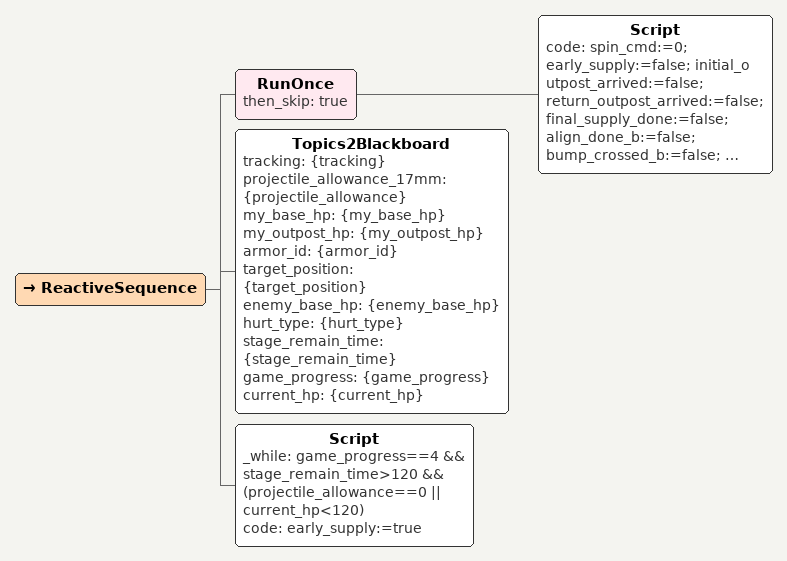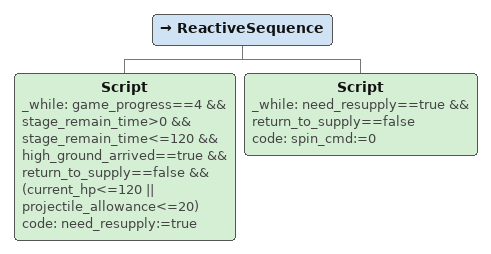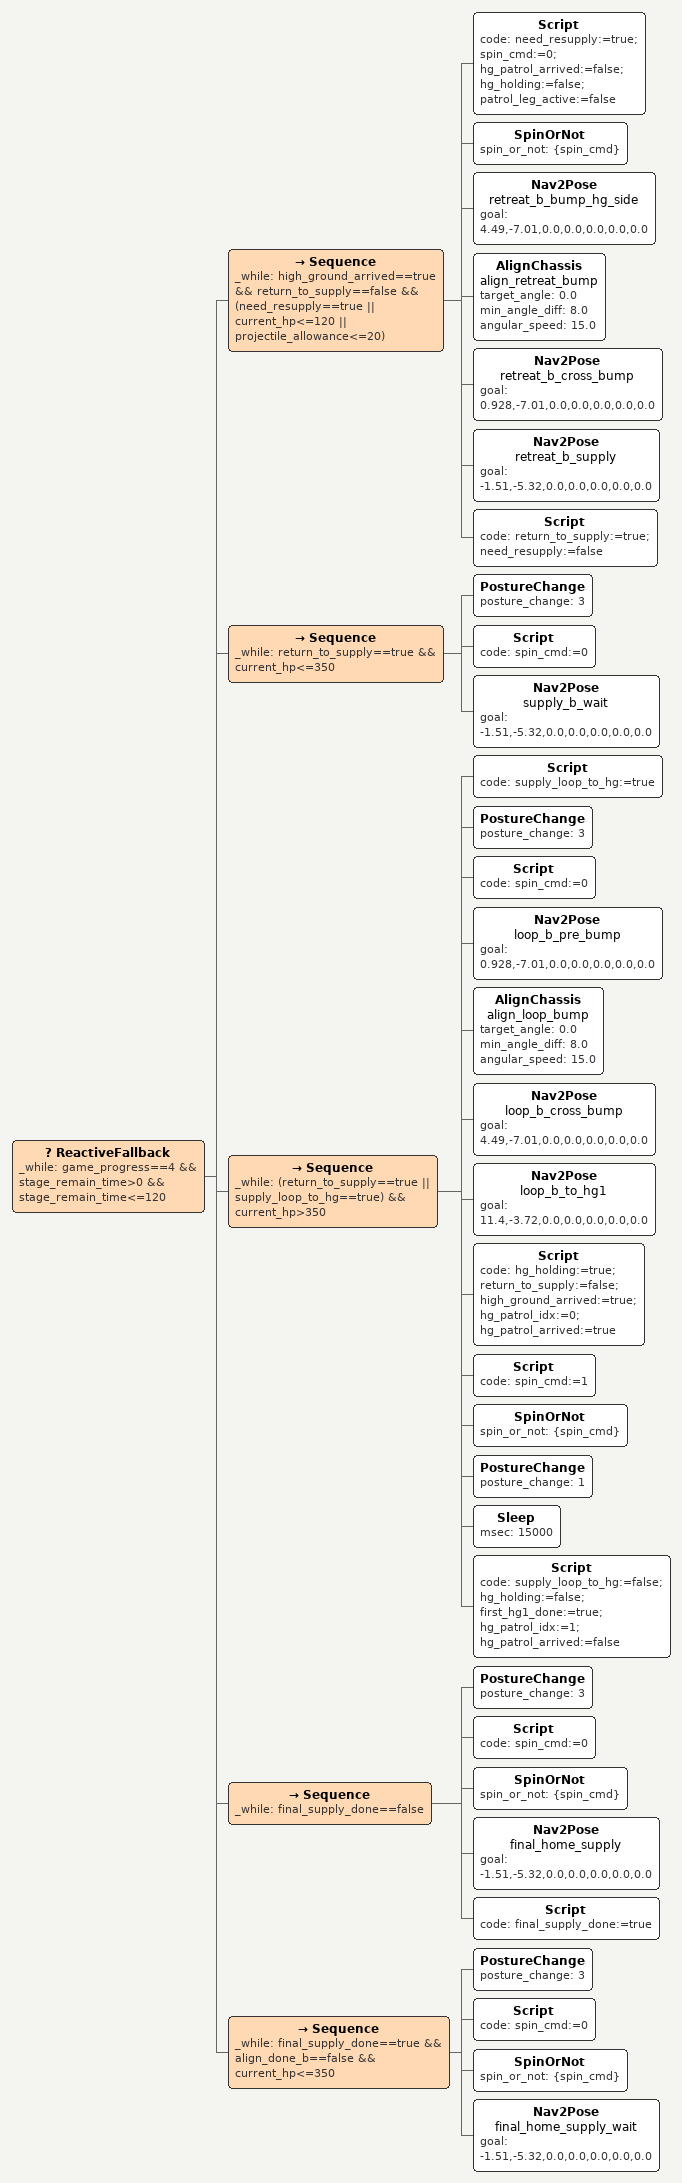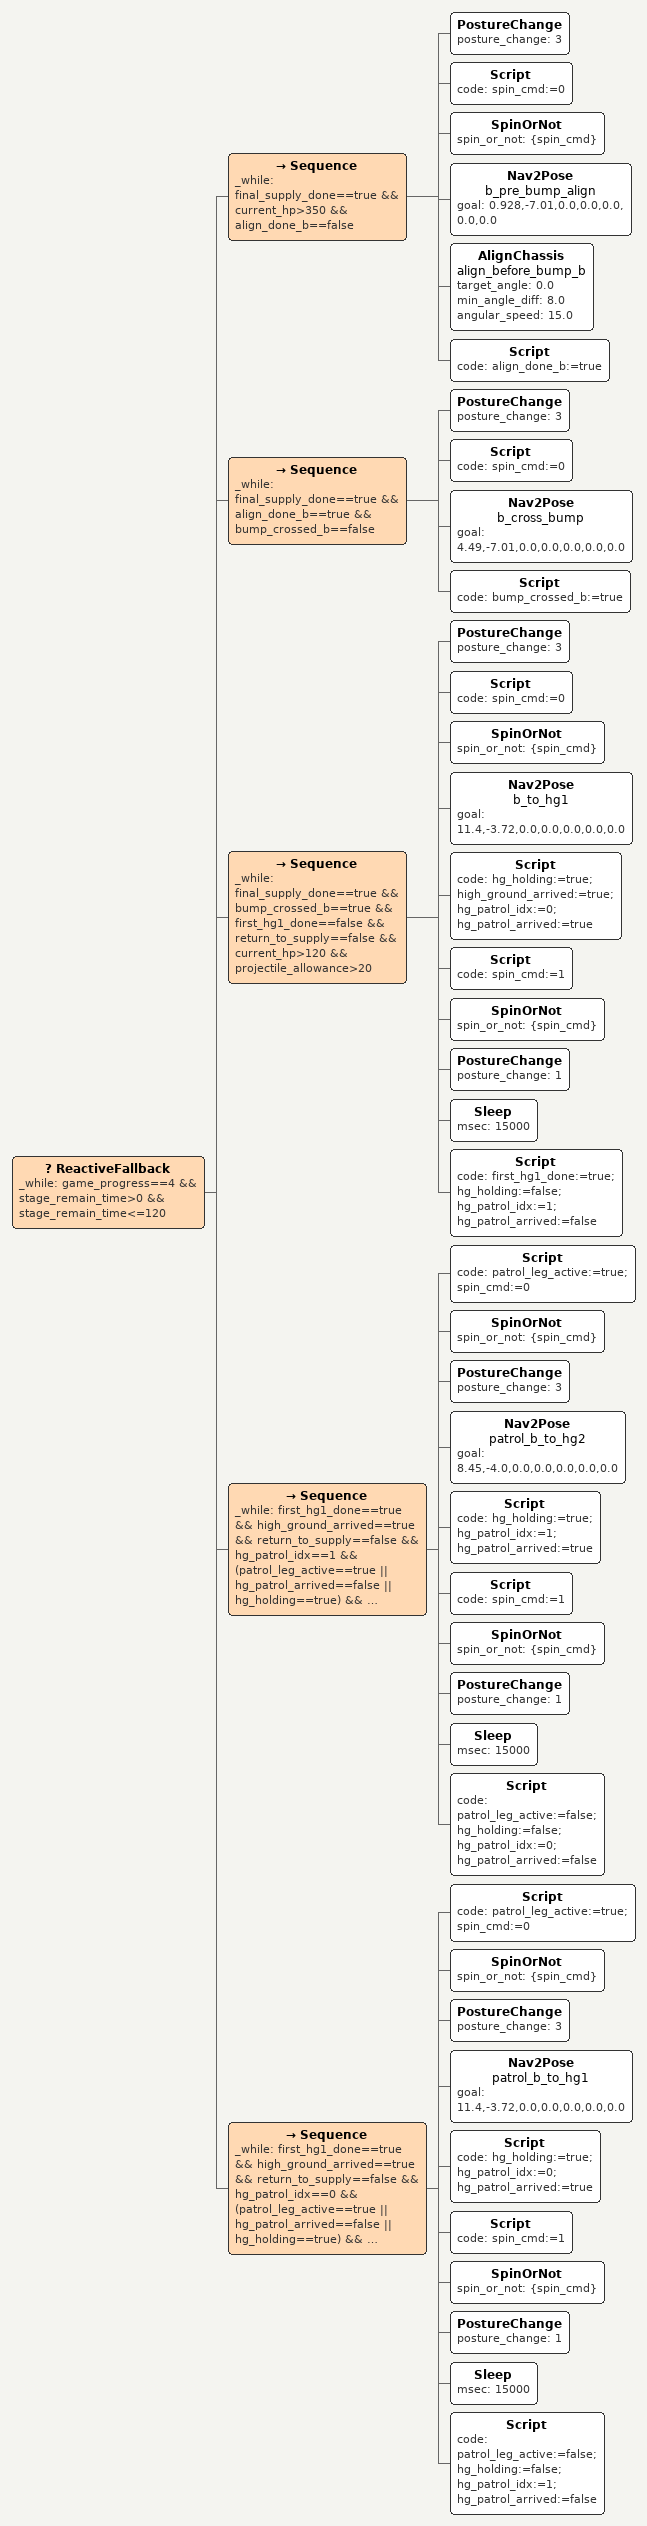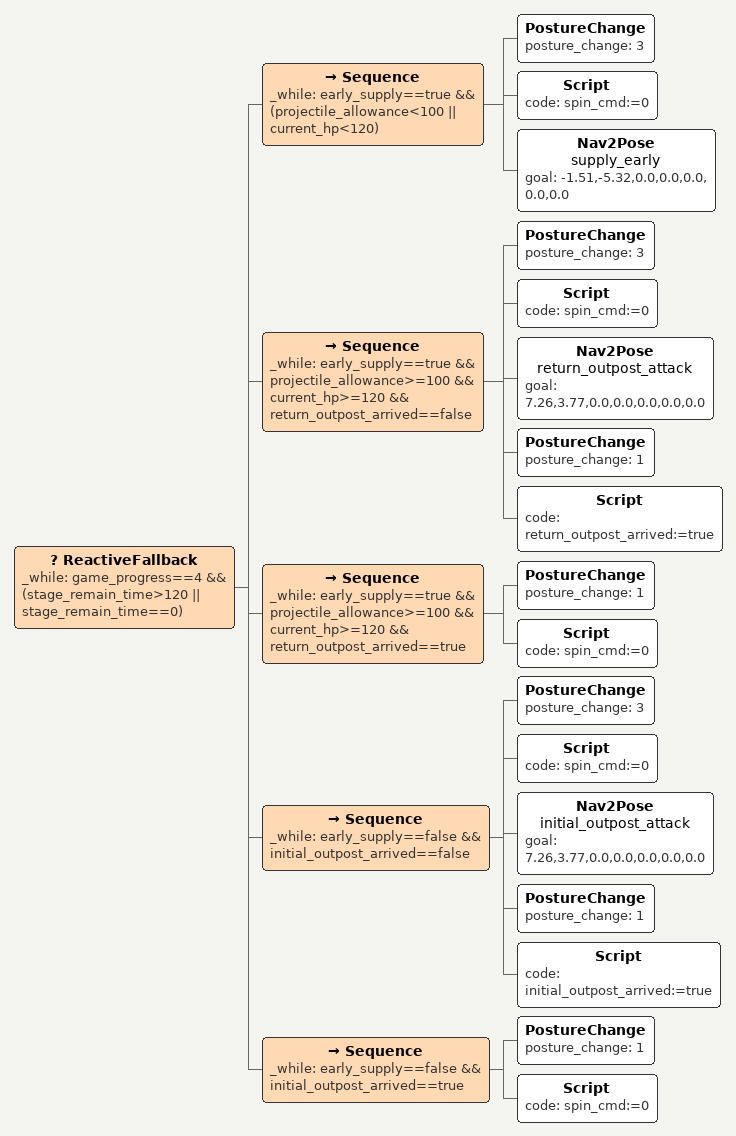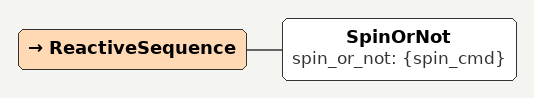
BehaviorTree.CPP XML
<ReactiveSequence>
  <RunOnce then_skip="true">
    <Script code="spin_cmd:=0;                       early_supply:=false;                       initial_outpost_arrived:=false;                       return_outpost_arrived:=false;                       final_supply_done:=false;                       align_done_b:=false;                       bump_crossed_b:=false;                       high_ground_arrived:=false;                       hg_patrol_idx:=0;                       hg_patrol_arrived:=false;                       hg_holding:=false;                       need_resupply:=false;                       return_to_supply:=false;                       supply_loop_to_hg:=false;                       first_hg1_done:=false;                       patrol_leg_active:=false"/>
  </RunOnce>

  <Topics2Blackboard tracking="{tracking}" projectile_allowance_17mm="{projectile_allowance}" my_base_hp="{my_base_hp}" my_outpost_hp="{my_outpost_hp}" armor_id="{armor_id}" target_position="{target_position}" enemy_base_hp="{enemy_base_hp}" hurt_type="{hurt_type}" stage_remain_time="{stage_remain_time}" game_progress="{game_progress}" current_hp="{current_hp}"/>

  <!-- 常规阶段锁存：弹尽或低血量 → 提前补给 -->
  <Script _while="game_progress==4 &amp;&amp; stage_remain_time>120 &amp;&amp; (projectile_allowance==0 || current_hp&lt;120)" code="early_supply:=true"/>
</ReactiveSequence>

<ReactiveSequence>
  <!-- 终局阶段锁存：高地巡逻中血/弹不足 → 需回补给 -->
  <Script _while="game_progress==4 &amp;&amp; stage_remain_time>0 &amp;&amp; stage_remain_time&lt;=120 &amp;&amp; high_ground_arrived==true &amp;&amp; return_to_supply==false &amp;&amp; (current_hp&lt;=120 || projectile_allowance&lt;=20)" code="need_resupply:=true"/>

  <Script _while="need_resupply==true &amp;&amp; return_to_supply==false" code="spin_cmd:=0"/>
</ReactiveSequence>

<ReactiveFallback _while="game_progress==4 &amp;&amp; stage_remain_time>0 &amp;&amp; stage_remain_time&lt;=120">

  <!-- B-R1) 高地巡逻中撤回补给：全程移动姿态（避免防御姿态串口延迟导致对准/过颠簸时仍为防御） -->
  <Sequence _while="high_ground_arrived==true &amp;&amp; return_to_supply==false &amp;&amp; (need_resupply==true || current_hp&lt;=120 || projectile_allowance&lt;=20)">
    <Script code="need_resupply:=true;                           spin_cmd:=0;                           hg_patrol_arrived:=false;                           hg_holding:=false;                           patrol_leg_active:=false"/>
    <SpinOrNot spin_or_not="{spin_cmd}"/>
    <!-- 高地侧颠簸入口（A 坐标，与 cross_bump 同点，从高地侧接近） -->
    <Nav2Pose name="retreat_b_bump_hg_side" goal="4.49,-7.01,0.0,0.0,0.0,0.0,0.0"/>
    <AlignChassis name="align_retreat_bump" target_angle="0.0" min_angle_diff="8.0" angular_speed="15.0"/>
    <!-- 过颠簸回到补给侧 -->
    <Nav2Pose name="retreat_b_cross_bump" goal="0.928,-7.01,0.0,0.0,0.0,0.0,0.0"/>
    <Nav2Pose name="retreat_b_supply" goal="-1.51,-5.32,0.0,0.0,0.0,0.0,0.0"/>
    <Script code="return_to_supply:=true; need_resupply:=false"/>
  </Sequence>

  <!-- B-R2) 补给区等待：血量<=350 时驻留 -->
  <Sequence _while="return_to_supply==true &amp;&amp; current_hp&lt;=350">
    <PostureChange posture_change="3"/>
    <Script code="spin_cmd:=0"/>
    <Nav2Pose name="supply_b_wait" goal="-1.51,-5.32,0.0,0.0,0.0,0.0,0.0"/>
  </Sequence>

  <!-- B-R3) 补给完毕(血量>350)：重新过颠簸回高地；supply_loop_to_hg 仅本序列置位，勿用 hg_holding 作 _while（会与 B-3/B-4 驻守抢占） -->
  <Sequence _while="(return_to_supply==true || supply_loop_to_hg==true) &amp;&amp; current_hp>350">
    <Script code="supply_loop_to_hg:=true"/>
    <PostureChange posture_change="3"/>
    <Script code="spin_cmd:=0"/>
    <Nav2Pose name="loop_b_pre_bump" goal="0.928,-7.01,0.0,0.0,0.0,0.0,0.0"/>
    <AlignChassis name="align_loop_bump" target_angle="0.0" min_angle_diff="8.0" angular_speed="15.0"/>
    <Nav2Pose name="loop_b_cross_bump" goal="4.49,-7.01,0.0,0.0,0.0,0.0,0.0"/>
    <Nav2Pose name="loop_b_to_hg1" goal="11.4,-3.72,0.0,0.0,0.0,0.0,0.0"/>
    <Script code="hg_holding:=true;                           return_to_supply:=false;                           high_ground_arrived:=true;                           hg_patrol_idx:=0;                           hg_patrol_arrived:=true"/>
    <Script code="spin_cmd:=1"/>
    <SpinOrNot spin_or_not="{spin_cmd}"/>
    <PostureChange posture_change="1"/>
    <Sleep msec="15000"/>
    <Script code="supply_loop_to_hg:=false;                           hg_holding:=false;                           first_hg1_done:=true;                           hg_patrol_idx:=1;                           hg_patrol_arrived:=false"/>
  </Sequence>

  <!-- B-0) 剩余时间进入终局阈值：先回家补给一次（仅一次） -->
  <Sequence _while="final_supply_done==false">
    <PostureChange posture_change="3"/>
    <Script code="spin_cmd:=0"/>
    <SpinOrNot spin_or_not="{spin_cmd}"/>
    <Nav2Pose name="final_home_supply" goal="-1.51,-5.32,0.0,0.0,0.0,0.0,0.0"/>
    <Script code="final_supply_done:=true"/>
  </Sequence>

  <!-- B-0b) 已到补给区但血量未达标：持续驻留，直到 current_hp>350 -->
  <Sequence _while="final_supply_done==true &amp;&amp; align_done_b==false &amp;&amp; current_hp&lt;=350">
    <PostureChange posture_change="3"/>
    <Script code="spin_cmd:=0"/>
    <SpinOrNot spin_or_not="{spin_cmd}"/>
    <Nav2Pose name="final_home_supply_wait" goal="-1.51,-5.32,0.0,0.0,0.0,0.0,0.0"/>
  </Sequence>

</ReactiveFallback>

<ReactiveFallback _while="game_progress==4 &amp;&amp; stage_remain_time>0 &amp;&amp; stage_remain_time&lt;=120">

  <!-- B-1) 终局首次：血量>350 后才开始颠簸前对准 -->
  <Sequence _while="final_supply_done==true &amp;&amp; current_hp>350 &amp;&amp; align_done_b==false">
    <PostureChange posture_change="3"/>
    <Script code="spin_cmd:=0"/>
    <SpinOrNot spin_or_not="{spin_cmd}"/>
    <Nav2Pose name="b_pre_bump_align" goal="0.928,-7.01,0.0,0.0,0.0,0.0,0.0"/>
    <AlignChassis name="align_before_bump_b" target_angle="0.0" min_angle_diff="8.0" angular_speed="15.0"/>
    <Script code="align_done_b:=true"/>
  </Sequence>

  <!-- B-2) 终局首次：度过颠簸路段 -->
  <Sequence _while="final_supply_done==true &amp;&amp; align_done_b==true &amp;&amp; bump_crossed_b==false">
    <PostureChange posture_change="3"/>
    <Script code="spin_cmd:=0"/>
    <Nav2Pose name="b_cross_bump" goal="4.49,-7.01,0.0,0.0,0.0,0.0,0.0"/>
    <Script code="bump_crossed_b:=true"/>
  </Sequence>

  <!-- B-3) 终局首次上 HG1（仅 first_hg1_done==false；勿用 hg_holding 作 _while，否则优先级高于 B-4 会打断巡逻） -->
  <Sequence _while="final_supply_done==true &amp;&amp; bump_crossed_b==true &amp;&amp; first_hg1_done==false &amp;&amp; return_to_supply==false &amp;&amp; current_hp>120 &amp;&amp; projectile_allowance>20">
    <PostureChange posture_change="3"/>
    <Script code="spin_cmd:=0"/>
    <SpinOrNot spin_or_not="{spin_cmd}"/>
    <Nav2Pose name="b_to_hg1" goal="11.4,-3.72,0.0,0.0,0.0,0.0,0.0"/>
    <Script code="hg_holding:=true;                           high_ground_arrived:=true;                           hg_patrol_idx:=0;                           hg_patrol_arrived:=true"/>
    <Script code="spin_cmd:=1"/>
    <SpinOrNot spin_or_not="{spin_cmd}"/>
    <PostureChange posture_change="1"/>
    <Sleep msec="15000"/>
    <Script code="first_hg1_done:=true;                           hg_holding:=false;                           hg_patrol_idx:=1;                           hg_patrol_arrived:=false"/>
  </Sequence>

  <!-- B-4b) 在 HG1：前往 HG2；patrol_leg_active 防止 Reactive 在 Nav2/驻守中途丢失本腿 -->
  <Sequence _while="first_hg1_done==true &amp;&amp; high_ground_arrived==true &amp;&amp; return_to_supply==false &amp;&amp; hg_patrol_idx==1 &amp;&amp; (patrol_leg_active==true || hg_patrol_arrived==false || hg_holding==true) &amp;&amp; current_hp>120 &amp;&amp; projectile_allowance>20">
    <Script code="patrol_leg_active:=true; spin_cmd:=0"/>
    <SpinOrNot spin_or_not="{spin_cmd}"/>
    <PostureChange posture_change="3"/>
    <Nav2Pose name="patrol_b_to_hg2" goal="8.45,-4.0,0.0,0.0,0.0,0.0,0.0"/>
    <Script code="hg_holding:=true; hg_patrol_idx:=1; hg_patrol_arrived:=true"/>
    <Script code="spin_cmd:=1"/>
    <SpinOrNot spin_or_not="{spin_cmd}"/>
    <PostureChange posture_change="1"/>
    <Sleep msec="15000"/>
    <Script code="patrol_leg_active:=false;                           hg_holding:=false;                           hg_patrol_idx:=0;                           hg_patrol_arrived:=false"/>
  </Sequence>

  <!-- B-4d) 在 HG2：前往 HG1 -->
  <Sequence _while="first_hg1_done==true &amp;&amp; high_ground_arrived==true &amp;&amp; return_to_supply==false &amp;&amp; hg_patrol_idx==0 &amp;&amp; (patrol_leg_active==true || hg_patrol_arrived==false || hg_holding==true) &amp;&amp; current_hp>120 &amp;&amp; projectile_allowance>20">
    <Script code="patrol_leg_active:=true; spin_cmd:=0"/>
    <SpinOrNot spin_or_not="{spin_cmd}"/>
    <PostureChange posture_change="3"/>
    <Nav2Pose name="patrol_b_to_hg1" goal="11.4,-3.72,0.0,0.0,0.0,0.0,0.0"/>
    <Script code="hg_holding:=true; hg_patrol_idx:=0; hg_patrol_arrived:=true"/>
    <Script code="spin_cmd:=1"/>
    <SpinOrNot spin_or_not="{spin_cmd}"/>
    <PostureChange posture_change="1"/>
    <Sleep msec="15000"/>
    <Script code="patrol_leg_active:=false;                           hg_holding:=false;                           hg_patrol_idx:=1;                           hg_patrol_arrived:=false"/>
  </Sequence>

</ReactiveFallback>

<ReactiveFallback _while="game_progress==4 &amp;&amp; (stage_remain_time>120 || stage_remain_time==0)">

  <!-- A-1) 提前补给：弹量不足或低血量 -->
  <Sequence _while="early_supply==true &amp;&amp; (projectile_allowance&lt;100 || current_hp&lt;120)">
    <PostureChange posture_change="3"/>
    <Script code="spin_cmd:=0"/>
    <Nav2Pose name="supply_early" goal="-1.51,-5.32,0.0,0.0,0.0,0.0,0.0"/>
  </Sequence>

  <!-- A-2) 提前补给后回前哨进攻位 -->
  <Sequence _while="early_supply==true &amp;&amp; projectile_allowance>=100 &amp;&amp; current_hp>=120 &amp;&amp; return_outpost_arrived==false">
    <PostureChange posture_change="3"/>
    <Script code="spin_cmd:=0"/>
    <Nav2Pose name="return_outpost_attack" goal="7.26,3.77,0.0,0.0,0.0,0.0,0.0"/>
    <PostureChange posture_change="1"/>
    <Script code="return_outpost_arrived:=true"/>
  </Sequence>
  <Sequence _while="early_supply==true &amp;&amp; projectile_allowance>=100 &amp;&amp; current_hp>=120 &amp;&amp; return_outpost_arrived==true">
    <PostureChange posture_change="1"/>
    <Script code="spin_cmd:=0"/>
  </Sequence>

  <!-- A-3) 开局默认：前哨进攻位 -->
  <Sequence _while="early_supply==false &amp;&amp; initial_outpost_arrived==false">
    <PostureChange posture_change="3"/>
    <Script code="spin_cmd:=0"/>
    <Nav2Pose name="initial_outpost_attack" goal="7.26,3.77,0.0,0.0,0.0,0.0,0.0"/>
    <PostureChange posture_change="1"/>
    <Script code="initial_outpost_arrived:=true"/>
  </Sequence>
  <Sequence _while="early_supply==false &amp;&amp; initial_outpost_arrived==true">
    <PostureChange posture_change="1"/>
    <Script code="spin_cmd:=0"/>
  </Sequence>

</ReactiveFallback>

<ReactiveSequence>
  <SpinOrNot spin_or_not="{spin_cmd}"/>
</ReactiveSequence>
